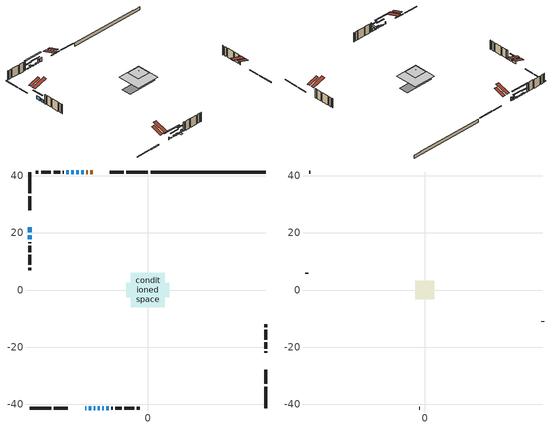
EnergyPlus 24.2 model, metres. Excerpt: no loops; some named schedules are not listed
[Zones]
conditioned space
 floor adiabatic (AdiabaticFloorConstruction): -5.99,-5.99 -5.99,5.99 5.99,5.99 5.99,-5.99 z2.87
 floor foundation (Slab1 construction): -7.6,-2.47 -7.6,2.47 7.6,2.47 7.6,-2.47 z-1.26
 wall outside (RimJoist1 construction): 0.07,41.3 -7.44,41.3 / -41.3,-41.3 -33.78,-41.3 / -41.3,41.3 -41.3,33.78 / 41.3,-41.3 41.3,-33.78 z0.43:0.73
 wall outside (RimJoist2 construction): -8.37,41.3 -13.31,41.3 / -32.85,-41.3 -27.92,-41.3 / -41.3,32.85 -41.3,27.92 / 41.3,-32.85 41.3,-27.92 z0.43:0.73
 wall outside (AdiabaticWallConstruction 1): -19.32,41.3 -20.08,41.3 / -21,41.3 -21.54,41.3 z0.43:2.46
 wall outside (AdiabaticWallConstruction): -22.47,41.3 -23.21,41.3 / -25.98,41.3 -26.72,41.3 z0.43:1.17; -21.91,-41.3 -21.57,-41.3 z0.43:1.65; -24.14,41.3 -25.06,41.3 z0.43:0.99; -20.64,-41.3 -19.85,-41.3 / -27.65,41.3 -28.44,41.3 z0.43:0.84; -18.93,-41.3 -18.37,-41.3 / -17.44,-41.3 -16.88,-41.3 z0.43:1.32; -15.96,-41.3 -15.45,-41.3 z0.43:0.93; -41.3,21.9 -41.3,20.15 z0.43:2.08; -41.3,19.22 -41.3,17.7 z0.43:1.75; -14.53,-41.3 -13.66,-41.3 z0.43:2.03
 wall outside (Wall1 construction): -29.37,41.3 -29.78,41.3 / -12.73,-41.3 -12.32,-41.3 / -41.3,16.77 -41.3,16.36 / 41.3,-21.9 41.3,-21.49 z0.43:5.31
 wall outside (Wall2 construction): -30.71,41.3 -32.95,41.3 / -11.39,-41.3 -9.15,-41.3 / -41.3,15.43 -41.3,13.18 / 41.3,-20.56 41.3,-18.32 z0.43:5.31
 wall outside (Wall3 construction): -33.88,41.3 -37.34,41.3 / -8.22,-41.3 -4.76,-41.3 / -41.3,12.26 -41.3,8.79 / 41.3,-17.39 41.3,-13.93 z0.43:5.31
 wall outside (Wall4 construction): -38.27,41.3 -39.21,41.3 / -3.83,-41.3 -2.89,-41.3 / -41.3,7.86 -41.3,6.92 / 41.3,-13 41.3,-12.06 z0.43:5.31
 wall foundation (FoundationWall1 construction): 1,41.3,-1.26 1,41.3,0.43 37.27,41.3,0.43 37.27,41.3,0.22 41.3,41.3,0.22 41.3,41.3,-1.26
 window (WindowConstruction): -22.47,41.3 -23.21,41.3 z0.43:1.17
 window (WindowConstruction 9): -21.9,-41.3 -21.57,-41.3 z0.43:1.65
 window (WindowConstruction 10): -24.14,41.3 -25.05,41.3 z0.43:0.99
 window (WindowConstruction 11): -20.64,-41.3 -19.86,-41.3 z0.43:0.84
 window (WindowConstruction 1): -25.98,41.3 -26.72,41.3 z0.43:1.17
 window (WindowConstruction 2): -18.93,-41.3 -18.37,-41.3 z0.43:1.32
 window (WindowConstruction 3): -17.44,-41.3 -16.88,-41.3 z0.43:1.32
 window (WindowConstruction 8): -15.95,-41.3 -15.45,-41.3 z0.43:0.93
 window (WindowConstruction 4): -27.65,41.3 -28.44,41.3 z0.43:0.84
 window (WindowConstruction 5): -41.3,21.9 -41.3,20.15 z0.43:2.08
 window (WindowConstruction 6): -41.3,19.22 -41.3,17.7 z0.43:1.75
 window (WindowConstruction 7): -14.52,-41.3 -13.66,-41.3 z0.43:2.03
 door (Door): -19.32,41.3 -20.08,41.3 z0.43:2.46
 door (Door 1): -21.01,41.3 -21.54,41.3 z0.43:2.46
 ceiling adiabatic (AdiabaticFloorConstruction): 5.99,-5.99 5.99,5.99 -5.99,5.99 -5.99,-5.99 z2.87
 roof outside (Roof1 construction): -15.67,41.3,5.31 -15.67,35.86,7.12 -14.24,35.86,7.12 -14.24,41.3,5.31; -25.56,-41.3,5.31 -25.56,-35.86,7.12 -26.99,-35.86,7.12 -26.99,-41.3,5.31; -41.3,25.56,5.31 -35.86,25.56,7.12 -35.86,26.99,7.12 -41.3,26.99,5.31; 41.3,-25.56,5.31 35.86,-25.56,7.12 35.86,-26.99,7.12 41.3,-26.99,5.31
attic - vented
 floor to conditioned space (Floor1 construction Reversed): -3.31,-3.31 -3.31,3.31 3.31,3.31 3.31,-3.31 z5.31
 floor to conditioned space (Floor2 construction Reversed): -1.14,-1.14 -1.14,1.14 1.14,1.14 1.14,-1.14 z5.31
 wall outside (Wall5 construction): -40.14,41.3 -40.37,41.3 / -1.96,-41.3 -1.73,-41.3 / -41.3,5.99 -41.3,5.77 / 41.3,-11.13 41.3,-10.9 z0.43:5.31
 roof outside (Roof2 construction): -18.39,41.3,5.31 -18.39,34.48,7.58 -16.6,34.48,7.58 -16.6,41.3,5.31; -22.83,-41.3,5.31 -22.83,-34.48,7.58 -24.63,-34.48,7.58 -24.63,-41.3,5.31; -41.3,22.83,5.31 -34.48,22.83,7.58 -34.48,24.63,7.58 -41.3,24.63,5.31; 41.3,-22.83,5.31 34.48,-22.83,7.58 34.48,-24.63,7.58 41.3,-24.63,5.31
shading: -25.28,41.3 -20.4,41.3 -20.4,41.71 -25.28,41.71 z3.24; -29.5,41.3 -19.69,41.3 -19.69,41.71 -29.5,41.71 z5.44; -15.41,-41.3 -25.09,-41.3 -25.09,-41.71 -15.41,-41.71 z5.29; -26.92,41.3 -25.78,41.3 -25.78,41.71 -26.92,41.71 z1.37; -16.3,-41.3 -21,-41.3 -21,-41.71 -16.3,-41.71 z3.39; -16.68,-41.3 -17.64,-41.3 -17.64,-41.71 -16.68,-41.71 z1.52; -15.15,-41.3 -16.25,-41.3 -16.25,-43.43 -15.15,-43.43 z1.23; -30.51,41.3 -25.58,41.3 -25.58,41.71 -30.51,41.71 z2.9; -41.3,18.08 -41.3,23.97 -41.71,23.97 -41.71,18.08 z4.15; -41.3,17.5 -41.3,19.42 -41.71,19.42 -41.71,17.5 z1.95; -11.59,-41.3 -16.59,-41.3 -16.59,-41.71 -11.59,-41.71 z4.1
[Building]
Building 1: Terrain=Suburbs
[Site:Location]
Lennoxville_QC: Latitude {deg}=45.37; Longitude {deg}=-71.82; Time Zone {hr}=-5; Elevation {m}=181; Keep Site Location Information=Yes
[Site:GroundTemperature:Shallow]
1.13419, -1.04782, -1.22257, -0.187089, 3.96977, 8.10726, 11.6942, 13.9665, 14.1596, 12.3115, 8.81593, 4.80536
[Site:WaterMainsTemperature]
Calculation Method=Schedule; Temperature Schedule=mains temperature schedule
[Material] Roughness=Rough; Thermal Absorptance=0.9
Name | Thickness {m} | Conductivity {W/m-K} | Density {kg/m3} | Specific Heat {J/kg-K} | Solar Absorptance | Visible Absorptance
asphalt or fiberglass shingles | 0.00635 | 0.162714 | 1121.4 | 1465.45 | 0.4 | 0.4
ceiling loosefill ins | 0.0846667 | 0.0480833 | 16.02 | 1046.75 | 0.7 | 0.7
ceiling stud and cavity | 0.1397 | 0.107942 | 65.682 | 1177.47 | 0.7 | 0.7
ceiling stud and cavity 1 | 0.1397 | 0.10928 | 65.682 | 1177.47 | 0.7 | 0.7
concrete 4.0 in. | 0.1016 | 1.803125 | 2242.8 | 837.4 | 0.7 | 0.7
concrete 8.0 in. | 0.2032 | 1.803125 | 2242.8 | 837.4 | 0.7 | 0.7
door material | 0.04445 | 0.0451087 | 512.64 | 1214.23 | 0.7 | 0.7
door material 1 | 0.04445 | 0.188738 | 512.64 | 1214.23 | 0.7 | 0.7
exterior vertical ins | 0.00071446 | 0.029427 | 32.04 | 1214.23 | 0.7 | 0.7
floor covering | 0.0127 | 0.0433444 | 54.468 | 1339.84 | 0.6 | 0.6
floor rigid ins; wall rigid ins 1 | 0.512978 | 0.029427 | 32.04 | 1214.23 | 0.7 | 0.7
floor stud and cavity | 0.1397 | 1.75129 | 37.0049 | 1207.88 | 0.7 | 0.7
furniture material conditioned space 1 | 0.1524 | 0.115458 | 640.8 | 1214.23 | 0.6 | 0.6
gypsum board | 0.0127 | 0.160291 | 801 | 837.4 | 0.6 | 0.6
gypsum board 1 | 0.0127 | 0.160291 | 801 | 837.4 | 0.7 | 0.7
osb sheathing 0.5 in. | 0.0127 | 0.115458 | 512.64 | 1214.23 | 0.7 | 0.7
osb sheathing 0.75 in. | 0.01905 | 0.115458 | 512.64 | 1214.23 | 0.7 | 0.7
rim joist stud and cavity | 0.0508 | 0.177588 | 50.32683 | 1063.81 | 0.6 | 0.6
rim joist stud and cavity 1 | 0.0508 | 0.143208 | 50.32683 | 1063.81 | 0.6 | 0.6
roof stud and cavity | 0.0889 | 3.8783 | 78.34581 | 1123.46 | 0.7 | 0.7
wall rigid ins | 0.051816 | 0.029427 | 32.04 | 1214.23 | 0.7 | 0.7
wall stud and cavity | 0.1397 | 0.583408 | 139.0536 | 1170.24 | 0.7 | 0.7
wall stud and cavity 1 | 0.1397 | 0.0973478 | 139.0536 | 1170.24 | 0.7 | 0.7
wall stud and cavity 2 | 0.1397 | 0.0955885 | 139.0536 | 1170.24 | 0.7 | 0.7
wall stud and cavity 3 | 0.1397 | 0.453384 | 139.0536 | 1170.24 | 0.7 | 0.7
wall stud and cavity 4 | 0.0889 | 6.1454 | 50.32683 | 1063.81 | 0.6 | 0.6
wall stud and cavity 5 | 0.0889 | 0.380278 | 52.3479 | 1209.89 | 0.7 | 0.7
wall stud and cavity 6 | 0.0889 | 0.391764 | 83.0341 | 1211.67 | 0.7 | 0.7
wood siding | 0.0254 | 0.102417 | 544.68 | 1172.36 | 0.4 | 0.4
wood siding 1 | 0.00254 | 0.102417 | 544.68 | 1172.36 | 0.4 | 0.4
wood siding 2; wood siding 3; wood siding 4 | 0.0254 | 0.102417 | 544.68 | 1172.36 | 0.7 | 0.7
[WindowMaterial:SimpleGlazingSystem]
Name | U-Factor {W/m2-K} | Solar Heat Gain Coefficient
WindowMaterial | 3.0559 | 0.45
WindowMaterial 1 | 3.0048 | 0.49
WindowMaterial 2 | 3.06271 | 0.38
WindowMaterial 3 | 2.89181 | 0.69
WindowMaterial 4 | 2.92076 | 0.62
WindowMaterial 5 | 2.958238 | 0.66
WindowMaterial 6 | 3.026374 | 0.54
WindowMaterial 7 | 3.0082 | 0.58
WindowMaterial 8 | 2.986628 | 0.6
WindowMaterial 9 | 3.02581 | 0.55
[Construction]
AdiabaticFloorConstruction: floor stud and cavity, floor rigid ins, osb sheathing 0.75 in., floor covering
AdiabaticWallConstruction: wood siding 3, wall rigid ins 1, wall stud and cavity 5, gypsum board
AdiabaticWallConstruction 1: wood siding 4, wall rigid ins 1, wall stud and cavity 5, gypsum board
Door: door material
Door 1: door material 1
Floor1 construction Reversed: gypsum board, ceiling stud and cavity, ceiling loosefill ins
Floor2 construction Reversed: gypsum board, ceiling stud and cavity 1, ceiling loosefill ins
FoundationWall1 construction: concrete 8.0 in., gypsum board 1
furniture construction conditioned space 1: furniture material conditioned space 1
PartitionWallConstruction: gypsum board, wall stud and cavity 6, gypsum board
RimJoist1 construction: wood siding 2, rim joist stud and cavity
RimJoist2 construction: wood siding 2, rim joist stud and cavity 1
Roof1 construction: asphalt or fiberglass shingles, osb sheathing 0.5 in., roof stud and cavity, gypsum board
Roof2 construction: asphalt or fiberglass shingles
Slab1 construction: concrete 4.0 in.
Wall1 construction: wood siding, wall rigid ins, osb sheathing 0.5 in., wall stud and cavity, gypsum board
Wall2 construction: wood siding, osb sheathing 0.5 in., wall stud and cavity 1, gypsum board
Wall3 construction: wood siding, osb sheathing 0.5 in., wall stud and cavity 2, gypsum board
Wall4 construction: wood siding, wall rigid ins, osb sheathing 0.5 in., wall stud and cavity 3, gypsum board
Wall5 construction: wood siding 1, wall stud and cavity 4
WindowConstruction; WindowConstruction 1: WindowMaterial
WindowConstruction 10: WindowMaterial 8
WindowConstruction 11: WindowMaterial 9
WindowConstruction 2; WindowConstruction 3: WindowMaterial 1
WindowConstruction 4: WindowMaterial 2
WindowConstruction 5: WindowMaterial 3
WindowConstruction 6: WindowMaterial 4
WindowConstruction 7: WindowMaterial 5
WindowConstruction 8: WindowMaterial 6
WindowConstruction 9: WindowMaterial 7
[Zone] Multiplier=1; Part of Total Floor Area=Yes
Name | Volume {m3}
attic - vented | 18.039
conditioned space | 455.1
[Space]
Name | Zone | Volume {m3}
attic - vented 1 | attic - vented | 18.039
conditioned space 1 | conditioned space | 455.1
[ZoneInfiltration:EffectiveLeakageArea]
infil attic - vented 1: Zone or Space=attic - vented 1; Schedule=Always On Discrete; Effective Air Leakage Area {cm2}=2097; Stack Coefficient=0.000497049; Wind Coefficient=1.50633e-05
[ZoneMixing]
whole house fan mix: Zone or Space=attic - vented; Schedule=Always On Continuous; Design Flow Rate Calculation Method=Flow/Zone; Design Flow Rate {m3/s}=0; Source Zone or Space=conditioned space
[SurfaceProperty:ExposedFoundationPerimeter]
Slab1: Exposed Perimeter Calculation Method=TotalExposedPerimeter; Total Exposed Perimeter {m}=40.296
[InternalMass] Zone or ZoneList=conditioned space; Space or SpaceList=conditioned space 1
Name | Construction | Surface Area {m2}
furniture mass conditioned space 1 | furniture construction conditioned space 1 | 87.4158
partition wall mass | PartitionWallConstruction | 218.54
[Lights]
interior lighting: Zone or ZoneList or Space or SpaceList=conditioned space 1; Schedule=interior lighting schedule; Design Level Calculation Method=LightingLevel; Lighting Level {W}=343.2; Return Air Fraction=0; Fraction Radiant=0.6; Fraction Visible=0.2; Fraction Replaceable=1
[People]
occupants: Zone or ZoneList or Space or SpaceList=conditioned space 1; Number of People Schedule=occupants schedule; Number of People Calculation Method=People; Number of People=3; Fraction Radiant=0.314171; Sensible Heat Fraction=0.56303; Activity Level Schedule=occupants activity schedule; Carbon Dioxide Generation Rate {m3/s-W}=0; Enable ASHRAE 55 Comfort Warnings=No; Mean Radiant Temperature Calculation Type=EnclosureAveraged
[ElectricEquipment] Zone or ZoneList or Space or SpaceList=conditioned space 1; Design Level Calculation Method=EquipmentLevel
Name | Schedule | Design Level {W} | Fraction Latent | Fraction Radiant | Fraction Lost
clothes dryer | clothes dryer schedule | 140.772 | 0.015 | 0.081 | 0.85
clothes washer | clothes washer schedule | 32.1985 | 0.03 | 0.162 | 0.7
cooking range | cooking range schedule | 215.147 | 0.08 | 0.432 | 0.2
dishwasher | dishwasher schedule | 66.8632 | 0.3 | 0.18 | 0.4
fridge | fridge schedule | 72.9452 | 0 | 0.6 | 0
mech vent bath fan 0 | mech vent bath fan 0 schedule | 50.2 | 0 | 0 | 1
mech vent house fan | mech vent house fan schedule | 0 | 0 | 0 | 1
mech vent house fan cfis | mech vent house fan cfis schedule | 0 | 0 | 0 | 0
mech vent range fan 0 | mech vent range fan 0 schedule | 57 | 0 | 0 | 1
misc plug loads | misc plug loads schedule | 494.7 | 0.045 | 0.513 | 0.1
whole house fan | Always On Discrete | 0 | 0 | 0 | 1
[OtherEquipment] Zone or ZoneList or Space or SpaceList=conditioned space 1; Design Level Calculation Method=EquipmentLevel
Name | Fuel Type | Schedule | Design Level {W} | Fraction Latent | Fraction Radiant | Fraction Lost
clothes dryer 1 | Electricity | clothes dryer schedule | 0 | 0.015 | 0.081 | 0.85
cooking range 1 | Electricity | cooking range schedule | 0 | 0.08 | 0.432 | 0.2
general water use latent | None | general water use schedule | 62.594 | 1 | 0 | 0
general water use sensible | None | general water use schedule | -61.6891 | 0 | 0.6 | 0
mech vent house fan latent load | None | Always On Discrete | 0 | 1 | 0 | 0
mech vent house fan sensible load | None | Always On Discrete | 0 | 0 | 0 | 0
water heater energy adjustment1 | Electricity | Always On Discrete | 0.01 | 0 | 0 | 1
[ZoneInfiltration:DesignFlowRate] Zone or ZoneList or Space or SpaceList=conditioned space 1; Schedule=Always On Discrete; Design Flow Rate Calculation Method=Flow/Zone; Design Flow Rate {m3/s}=0
infil flow; natural vent flow; whole house fan flow
[Foundation:Kiva]
Foundation Kiva 1: Initial Indoor Air Temperature {C}=18; Wall Height Above Grade {m}=0.429981; Wall Depth Below Slab {m}=0.2032; Custom Block Material Name 1=exterior vertical ins; Custom Block Depth 1 {m}=1.68999; Custom Block X Position 1 {m}=0.2159; Custom Block Z Position 1 {m}=0
[Foundation:Kiva:Settings]
Soil Conductivity {W/m-K}=0.849921; Soil Density {kg/m3}=1842.3; Soil Specific Heat {J/kg-K}=418.7; Ground Solar Absorptivity=0.9; Ground Thermal Absorptivity=0.9; Ground Surface Roughness {m}=0.03; Far-Field Width {m}=40; Deep-Ground Boundary Condition=ZeroFlux; Deep-Ground Depth {m}=40; Minimum Cell Dimension {m}=0.2; Maximum Cell Growth Coefficient=3; Simulation Timestep=Timestep
[Exterior:Lights]
exterior lighting: Schedule=exterior lighting schedule; Design Level {W}=75.6
[Schedule:Constant]
Name | Hourly Value
Always On Continuous; mech vent house fan schedule; mech vent house fan cfis schedule; Always On Discrete | 1
occupants activity schedule | 117.228
fridge schedule | 0
[Schedule:Week:Daily]
interior lighting schedule Week Rule - Jan1-Jan27: interior lighting schedule day, interior lighting schedule day, interior lighting schedule day, interior lighting schedule day, interior lighting schedule day, interior lighting schedule day, interior lighting schedule day, interior lighting schedule default day, interior lighting schedule default day, interior lighting schedule default day, interior lighting schedule default day, interior lighting schedule default day
interior lighting schedule Week Rule - Jan28-Feb3: interior lighting schedule day, interior lighting schedule day, interior lighting schedule day, interior lighting schedule day, interior lighting schedule day 1, interior lighting schedule day 1, interior lighting schedule day 1, interior lighting schedule default day, interior lighting schedule default day, interior lighting schedule default day, interior lighting schedule default day, interior lighting schedule default day
interior lighting schedule Week Rule - Feb4-Feb24: interior lighting schedule day 1, interior lighting schedule day 1, interior lighting schedule day 1, interior lighting schedule day 1, interior lighting schedule day 1, interior lighting schedule day 1, interior lighting schedule day 1, interior lighting schedule default day, interior lighting schedule default day, interior lighting schedule default day, interior lighting schedule default day, interior lighting schedule default day
interior lighting schedule Week Rule - Feb25-Mar3: interior lighting schedule day 1, interior lighting schedule day 1, interior lighting schedule day 1, interior lighting schedule day 1, interior lighting schedule day 2, interior lighting schedule day 2, interior lighting schedule day 2, interior lighting schedule default day, interior lighting schedule default day, interior lighting schedule default day, interior lighting schedule default day, interior lighting schedule default day
interior lighting schedule Week Rule - Mar4-Mar31: interior lighting schedule day 2, interior lighting schedule day 2, interior lighting schedule day 2, interior lighting schedule day 2, interior lighting schedule day 2, interior lighting schedule day 2, interior lighting schedule day 2, interior lighting schedule default day, interior lighting schedule default day, interior lighting schedule default day, interior lighting schedule default day, interior lighting schedule default day
interior lighting schedule Week Rule - Apr1-Apr28: interior lighting schedule day 3, interior lighting schedule day 3, interior lighting schedule day 3, interior lighting schedule day 3, interior lighting schedule day 3, interior lighting schedule day 3, interior lighting schedule day 3, interior lighting schedule default day, interior lighting schedule default day, interior lighting schedule default day, interior lighting schedule default day, interior lighting schedule default day
interior lighting schedule Week Rule - Apr29-May5: interior lighting schedule day 3, interior lighting schedule day 3, interior lighting schedule day 4, interior lighting schedule day 4, interior lighting schedule day 4, interior lighting schedule day 4, interior lighting schedule day 4, interior lighting schedule default day, interior lighting schedule default day, interior lighting schedule default day, interior lighting schedule default day, interior lighting schedule default day
interior lighting schedule Week Rule - May6-May26: interior lighting schedule day 4, interior lighting schedule day 4, interior lighting schedule day 4, interior lighting schedule day 4, interior lighting schedule day 4, interior lighting schedule day 4, interior lighting schedule day 4, interior lighting schedule default day, interior lighting schedule default day, interior lighting schedule default day, interior lighting schedule default day, interior lighting schedule default day
interior lighting schedule Week Rule - May27-Jun2: interior lighting schedule day 4, interior lighting schedule day 4, interior lighting schedule day 4, interior lighting schedule day 4, interior lighting schedule day 4, interior lighting schedule day 5, interior lighting schedule day 5, interior lighting schedule default day, interior lighting schedule default day, interior lighting schedule default day, interior lighting schedule default day, interior lighting schedule default day
interior lighting schedule Week Rule - Jun3-Jun30: interior lighting schedule day 5, interior lighting schedule day 5, interior lighting schedule day 5, interior lighting schedule day 5, interior lighting schedule day 5, interior lighting schedule day 5, interior lighting schedule day 5, interior lighting schedule default day, interior lighting schedule default day, interior lighting schedule default day, interior lighting schedule default day, interior lighting schedule default day
interior lighting schedule Week Rule - Jul1-Jul28: interior lighting schedule day 6, interior lighting schedule day 6, interior lighting schedule day 6, interior lighting schedule day 6, interior lighting schedule day 6, interior lighting schedule day 6, interior lighting schedule day 6, interior lighting schedule default day, interior lighting schedule default day, interior lighting schedule default day, interior lighting schedule default day, interior lighting schedule default day
interior lighting schedule Week Rule - Jul29-Aug4: interior lighting schedule day 6, interior lighting schedule day 6, interior lighting schedule day 6, interior lighting schedule day 7, interior lighting schedule day 7, interior lighting schedule day 7, interior lighting schedule day 7, interior lighting schedule default day, interior lighting schedule default day, interior lighting schedule default day, interior lighting schedule default day, interior lighting schedule default day
interior lighting schedule Week Rule - Aug5-Aug25: interior lighting schedule day 7, interior lighting schedule day 7, interior lighting schedule day 7, interior lighting schedule day 7, interior lighting schedule day 7, interior lighting schedule day 7, interior lighting schedule day 7, interior lighting schedule default day, interior lighting schedule default day, interior lighting schedule default day, interior lighting schedule default day, interior lighting schedule default day
interior lighting schedule Week Rule - Aug26-Sep1: interior lighting schedule day 7, interior lighting schedule day 7, interior lighting schedule day 7, interior lighting schedule day 7, interior lighting schedule day 7, interior lighting schedule day 7, interior lighting schedule day 8, interior lighting schedule default day, interior lighting schedule default day, interior lighting schedule default day, interior lighting schedule default day, interior lighting schedule default day
interior lighting schedule Week Rule - Sep2-Sep29: interior lighting schedule day 8, interior lighting schedule day 8, interior lighting schedule day 8, interior lighting schedule day 8, interior lighting schedule day 8, interior lighting schedule day 8, interior lighting schedule day 8, interior lighting schedule default day, interior lighting schedule default day, interior lighting schedule default day, interior lighting schedule default day, interior lighting schedule default day
interior lighting schedule Week Rule - Sep30-Oct6: interior lighting schedule day 8, interior lighting schedule day 9, interior lighting schedule day 9, interior lighting schedule day 9, interior lighting schedule day 9, interior lighting schedule day 9, interior lighting schedule day 9, interior lighting schedule default day, interior lighting schedule default day, interior lighting schedule default day, interior lighting schedule default day, interior lighting schedule default day
interior lighting schedule Week Rule - Oct7-Oct27: interior lighting schedule day 9, interior lighting schedule day 9, interior lighting schedule day 9, interior lighting schedule day 9, interior lighting schedule day 9, interior lighting schedule day 9, interior lighting schedule day 9, interior lighting schedule default day, interior lighting schedule default day, interior lighting schedule default day, interior lighting schedule default day, interior lighting schedule default day
interior lighting schedule Week Rule - Oct28-Nov3: interior lighting schedule day 9, interior lighting schedule day 9, interior lighting schedule day 9, interior lighting schedule day 9, interior lighting schedule day 10, interior lighting schedule day 10, interior lighting schedule day 10, interior lighting schedule default day, interior lighting schedule default day, interior lighting schedule default day, interior lighting schedule default day, interior lighting schedule default day
interior lighting schedule Week Rule - Nov4-Nov24: interior lighting schedule day 10, interior lighting schedule day 10, interior lighting schedule day 10, interior lighting schedule day 10, interior lighting schedule day 10, interior lighting schedule day 10, interior lighting schedule day 10, interior lighting schedule default day, interior lighting schedule default day, interior lighting schedule default day, interior lighting schedule default day, interior lighting schedule default day
interior lighting schedule Week Rule - Nov25-Dec1: interior lighting schedule day 10, interior lighting schedule day 10, interior lighting schedule day 10, interior lighting schedule day 10, interior lighting schedule day 10, interior lighting schedule day 10, interior lighting schedule day 11, interior lighting schedule default day, interior lighting schedule default day, interior lighting schedule default day, interior lighting schedule default day, interior lighting schedule default day
interior lighting schedule Week Rule - Dec2-Dec31: interior lighting schedule day 11, interior lighting schedule day 11, interior lighting schedule day 11, interior lighting schedule day 11, interior lighting schedule day 11, interior lighting schedule day 11, interior lighting schedule day 11, interior lighting schedule default day, interior lighting schedule default day, interior lighting schedule default day, interior lighting schedule default day, interior lighting schedule default day
occupants schedule Week Rule - Jan1-Dec31: occupants schedule day, occupants schedule day, occupants schedule day, occupants schedule day, occupants schedule day, occupants schedule day, occupants schedule day, occupants schedule default day, occupants schedule default day, occupants schedule default day, occupants schedule default day, occupants schedule default day
clothes dryer schedule Week Rule - Jan1-Dec31: clothes dryer schedule day, clothes dryer schedule day, clothes dryer schedule day, clothes dryer schedule day, clothes dryer schedule day, clothes dryer schedule day, clothes dryer schedule day, clothes dryer schedule default day, clothes dryer schedule default day, clothes dryer schedule default day, clothes dryer schedule default day, clothes dryer schedule default day
clothes washer schedule Week Rule - Jan1-Dec31: clothes washer schedule day, clothes washer schedule day, clothes washer schedule day, clothes washer schedule day, clothes washer schedule day, clothes washer schedule day, clothes washer schedule day, clothes washer schedule default day, clothes washer schedule default day, clothes washer schedule default day, clothes washer schedule default day, clothes washer schedule default day
cooking range schedule Week Rule - Jan1-Dec31: cooking range schedule day, cooking range schedule day, cooking range schedule day, cooking range schedule day, cooking range schedule day, cooking range schedule day, cooking range schedule day, cooking range schedule default day, cooking range schedule default day, cooking range schedule default day, cooking range schedule default day, cooking range schedule default day
dishwasher schedule Week Rule - Jan1-Dec31: dishwasher schedule day, dishwasher schedule day, dishwasher schedule day, dishwasher schedule day, dishwasher schedule day, dishwasher schedule day, dishwasher schedule day, dishwasher schedule default day, dishwasher schedule default day, dishwasher schedule default day, dishwasher schedule default day, dishwasher schedule default day
mech vent bath fan 0 schedule Week Rule - Jan1-Dec31: mech vent bath fan 0 schedule day, mech vent bath fan 0 schedule day, mech vent bath fan 0 schedule day, mech vent bath fan 0 schedule day, mech vent bath fan 0 schedule day, mech vent bath fan 0 schedule day, mech vent bath fan 0 schedule day, mech vent bath fan 0 schedule default day, mech vent bath fan 0 schedule default day, mech vent bath fan 0 schedule default day, mech vent bath fan 0 schedule default day, mech vent bath fan 0 schedule default day
mech vent range fan 0 schedule Week Rule - Jan1-Dec31: mech vent range fan 0 schedule day, mech vent range fan 0 schedule day, mech vent range fan 0 schedule day, mech vent range fan 0 schedule day, mech vent range fan 0 schedule day, mech vent range fan 0 schedule day, mech vent range fan 0 schedule day, mech vent range fan 0 schedule default day, mech vent range fan 0 schedule default day, mech vent range fan 0 schedule default day, mech vent range fan 0 schedule default day, mech vent range fan 0 schedule default day
misc plug loads schedule Week Rule - Jan1-Dec31: misc plug loads schedule day, misc plug loads schedule day, misc plug loads schedule day, misc plug loads schedule day, misc plug loads schedule day, misc plug loads schedule day, misc plug loads schedule day, misc plug loads schedule default day, misc plug loads schedule default day, misc plug loads schedule default day, misc plug loads schedule default day, misc plug loads schedule default day
general water use schedule Week Rule - Jan1-Dec31: general water use schedule day, general water use schedule day, general water use schedule day, general water use schedule day, general water use schedule day, general water use schedule day, general water use schedule day, general water use schedule default day, general water use schedule default day, general water use schedule default day, general water use schedule default day, general water use schedule default day
exterior lighting schedule Week Rule - Jan1-Jan27: exterior lighting schedule day, exterior lighting schedule day, exterior lighting schedule day, exterior lighting schedule day, exterior lighting schedule day, exterior lighting schedule day, exterior lighting schedule day, exterior lighting schedule default day, exterior lighting schedule default day, exterior lighting schedule default day, exterior lighting schedule default day, exterior lighting schedule default day
exterior lighting schedule Week Rule - Jan28-Feb3: exterior lighting schedule day, exterior lighting schedule day, exterior lighting schedule day, exterior lighting schedule day, exterior lighting schedule day 1, exterior lighting schedule day 1, exterior lighting schedule day 1, exterior lighting schedule default day, exterior lighting schedule default day, exterior lighting schedule default day, exterior lighting schedule default day, exterior lighting schedule default day
exterior lighting schedule Week Rule - Feb4-Feb24: exterior lighting schedule day 1, exterior lighting schedule day 1, exterior lighting schedule day 1, exterior lighting schedule day 1, exterior lighting schedule day 1, exterior lighting schedule day 1, exterior lighting schedule day 1, exterior lighting schedule default day, exterior lighting schedule default day, exterior lighting schedule default day, exterior lighting schedule default day, exterior lighting schedule default day
exterior lighting schedule Week Rule - Feb25-Mar3: exterior lighting schedule day 1, exterior lighting schedule day 1, exterior lighting schedule day 1, exterior lighting schedule day 1, exterior lighting schedule day 2, exterior lighting schedule day 2, exterior lighting schedule day 2, exterior lighting schedule default day, exterior lighting schedule default day, exterior lighting schedule default day, exterior lighting schedule default day, exterior lighting schedule default day
exterior lighting schedule Week Rule - Mar4-Mar31: exterior lighting schedule day 2, exterior lighting schedule day 2, exterior lighting schedule day 2, exterior lighting schedule day 2, exterior lighting schedule day 2, exterior lighting schedule day 2, exterior lighting schedule day 2, exterior lighting schedule default day, exterior lighting schedule default day, exterior lighting schedule default day, exterior lighting schedule default day, exterior lighting schedule default day
exterior lighting schedule Week Rule - Apr1-Apr28: exterior lighting schedule day 3, exterior lighting schedule day 3, exterior lighting schedule day 3, exterior lighting schedule day 3, exterior lighting schedule day 3, exterior lighting schedule day 3, exterior lighting schedule day 3, exterior lighting schedule default day, exterior lighting schedule default day, exterior lighting schedule default day, exterior lighting schedule default day, exterior lighting schedule default day
exterior lighting schedule Week Rule - Apr29-May5: exterior lighting schedule day 3, exterior lighting schedule day 3, exterior lighting schedule day 4, exterior lighting schedule day 4, exterior lighting schedule day 4, exterior lighting schedule day 4, exterior lighting schedule day 4, exterior lighting schedule default day, exterior lighting schedule default day, exterior lighting schedule default day, exterior lighting schedule default day, exterior lighting schedule default day
exterior lighting schedule Week Rule - May6-May26: exterior lighting schedule day 4, exterior lighting schedule day 4, exterior lighting schedule day 4, exterior lighting schedule day 4, exterior lighting schedule day 4, exterior lighting schedule day 4, exterior lighting schedule day 4, exterior lighting schedule default day, exterior lighting schedule default day, exterior lighting schedule default day, exterior lighting schedule default day, exterior lighting schedule default day
exterior lighting schedule Week Rule - May27-Jun2: exterior lighting schedule day 4, exterior lighting schedule day 4, exterior lighting schedule day 4, exterior lighting schedule day 4, exterior lighting schedule day 4, exterior lighting schedule day 5, exterior lighting schedule day 5, exterior lighting schedule default day, exterior lighting schedule default day, exterior lighting schedule default day, exterior lighting schedule default day, exterior lighting schedule default day
exterior lighting schedule Week Rule - Jun3-Jun30: exterior lighting schedule day 5, exterior lighting schedule day 5, exterior lighting schedule day 5, exterior lighting schedule day 5, exterior lighting schedule day 5, exterior lighting schedule day 5, exterior lighting schedule day 5, exterior lighting schedule default day, exterior lighting schedule default day, exterior lighting schedule default day, exterior lighting schedule default day, exterior lighting schedule default day
exterior lighting schedule Week Rule - Jul1-Jul28: exterior lighting schedule day 6, exterior lighting schedule day 6, exterior lighting schedule day 6, exterior lighting schedule day 6, exterior lighting schedule day 6, exterior lighting schedule day 6, exterior lighting schedule day 6, exterior lighting schedule default day, exterior lighting schedule default day, exterior lighting schedule default day, exterior lighting schedule default day, exterior lighting schedule default day
exterior lighting schedule Week Rule - Jul29-Aug4: exterior lighting schedule day 6, exterior lighting schedule day 6, exterior lighting schedule day 6, exterior lighting schedule day 7, exterior lighting schedule day 7, exterior lighting schedule day 7, exterior lighting schedule day 7, exterior lighting schedule default day, exterior lighting schedule default day, exterior lighting schedule default day, exterior lighting schedule default day, exterior lighting schedule default day
exterior lighting schedule Week Rule - Aug5-Aug25: exterior lighting schedule day 7, exterior lighting schedule day 7, exterior lighting schedule day 7, exterior lighting schedule day 7, exterior lighting schedule day 7, exterior lighting schedule day 7, exterior lighting schedule day 7, exterior lighting schedule default day, exterior lighting schedule default day, exterior lighting schedule default day, exterior lighting schedule default day, exterior lighting schedule default day
exterior lighting schedule Week Rule - Aug26-Sep1: exterior lighting schedule day 7, exterior lighting schedule day 7, exterior lighting schedule day 7, exterior lighting schedule day 7, exterior lighting schedule day 7, exterior lighting schedule day 7, exterior lighting schedule day 8, exterior lighting schedule default day, exterior lighting schedule default day, exterior lighting schedule default day, exterior lighting schedule default day, exterior lighting schedule default day
[Schedule:Year]
interior lighting schedule: interior lighting schedule Week Rule - Jan1-Jan27, 1, 1, 1, 27, interior lighting schedule Week Rule - Jan28-Feb3, 1, 28, 2, 3, interior lighting schedule Week Rule - Feb4-Feb24, 2, 4, 2, 24, interior lighting schedule Week Rule - Feb25-Mar3, 2, 25, 3, 3, interior lighting schedule Week Rule - Mar4-Mar31, 3, 4, 3, 31, interior lighting schedule Week Rule - Apr1-Apr28, 4, 1, 4, 28, interior lighting schedule Week Rule - Apr29-May5, 4, 29, 5, 5, interior lighting schedule Week Rule - May6-May26, 5, 6, 5, 26, interior lighting schedule Week Rule - May27-Jun2, 5, 27, 6, 2, interior lighting schedule Week Rule - Jun3-Jun30, 6, 3, 6, 30, interior lighting schedule Week Rule - Jul1-Jul28, 7, 1, 7, 28, interior lighting schedule Week Rule - Jul29-Aug4, 7, 29, 8, 4, interior lighting schedule Week Rule - Aug5-Aug25, 8, 5, 8, 25, interior lighting schedule Week Rule - Aug26-Sep1, 8, 26, 9, 1, interior lighting schedule Week Rule - Sep2-Sep29, 9, 2, 9, 29, interior lighting schedule Week Rule - Sep30-Oct6, 9, 30, 10, 6, interior lighting schedule Week Rule - Oct7-Oct27, 10, 7, 10, 27, interior lighting schedule Week Rule - Oct28-Nov3, 10, 28, 11, 3, interior lighting schedule Week Rule - Nov4-Nov24, 11, 4, 11, 24, interior lighting schedule Week Rule - Nov25-Dec1, 11, 25, 12, 1, interior lighting schedule Week Rule - Dec2-Dec31, 12, 2, 12, 31
occupants schedule: occupants schedule Week Rule - Jan1-Dec31, 1, 1, 12, 31
clothes dryer schedule: clothes dryer schedule Week Rule - Jan1-Dec31, 1, 1, 12, 31
clothes washer schedule: clothes washer schedule Week Rule - Jan1-Dec31, 1, 1, 12, 31
cooking range schedule: cooking range schedule Week Rule - Jan1-Dec31, 1, 1, 12, 31
dishwasher schedule: dishwasher schedule Week Rule - Jan1-Dec31, 1, 1, 12, 31
mech vent bath fan 0 schedule: mech vent bath fan 0 schedule Week Rule - Jan1-Dec31, 1, 1, 12, 31
mech vent range fan 0 schedule: mech vent range fan 0 schedule Week Rule - Jan1-Dec31, 1, 1, 12, 31
misc plug loads schedule: misc plug loads schedule Week Rule - Jan1-Dec31, 1, 1, 12, 31
general water use schedule: general water use schedule Week Rule - Jan1-Dec31, 1, 1, 12, 31
exterior lighting schedule: exterior lighting schedule Week Rule - Jan1-Jan27, 1, 1, 1, 27, exterior lighting schedule Week Rule - Jan28-Feb3, 1, 28, 2, 3, exterior lighting schedule Week Rule - Feb4-Feb24, 2, 4, 2, 24, exterior lighting schedule Week Rule - Feb25-Mar3, 2, 25, 3, 3, exterior lighting schedule Week Rule - Mar4-Mar31, 3, 4, 3, 31, exterior lighting schedule Week Rule - Apr1-Apr28, 4, 1, 4, 28, exterior lighting schedule Week Rule - Apr29-May5, 4, 29, 5, 5, exterior lighting schedule Week Rule - May6-May26, 5, 6, 5, 26, exterior lighting schedule Week Rule - May27-Jun2, 5, 27, 6, 2, exterior lighting schedule Week Rule - Jun3-Jun30, 6, 3, 6, 30, exterior lighting schedule Week Rule - Jul1-Jul28, 7, 1, 7, 28, exterior lighting schedule Week Rule - Jul29-Aug4, 7, 29, 8, 4, exterior lighting schedule Week Rule - Aug5-Aug25, 8, 5, 8, 25, exterior lighting schedule Week Rule - Aug26-Sep1, 8, 26, 9, 1, exterior lighting schedule Week Rule - Sep2-Sep29, 9, 2, 9, 29, exterior lighting schedule Week Rule - Sep30-Oct6, 9, 30, 10, 6, exterior lighting schedule Week Rule - Oct7-Oct27, 10, 7, 10, 27, exterior lighting schedule Week Rule - Oct28-Nov3, 10, 28, 11, 3, exterior lighting schedule Week Rule - Nov4-Nov24, 11, 4, 11, 24, exterior lighting schedule Week Rule - Nov25-Dec1, 11, 25, 12, 1, exterior lighting schedule Week Rule - Dec2-Dec31, 12, 2, 12, 31
[Schedule:Compact]
mains temperature schedule: Through: 01/01, For: AllDays, Until: 24:00, 5.95333, Through: 01/02, For: AllDays, Until: 24:00, 5.88111, Through: 01/03, For: AllDays, Until: 24:00, 5.81, Through: 01/04, For: AllDays, Until: 24:00, 5.74, Through: 01/05, For: AllDays, Until: 24:00, 5.67111, Through: 01/06, For: AllDays, Until: 24:00, 5.60333, Through: 01/07, For: AllDays, Until: 24:00, 5.53667, Through: 01/08, For: AllDays, Until: 24:00, 5.47111, Through: 01/09, For: AllDays, Until: 24:00, 5.40722, Through: 01/10, For: AllDays, Until: 24:00, 5.34444, Through: 01/11, For: AllDays, Until: 24:00, 5.28278, Through: 01/12, For: AllDays, Until: 24:00, 5.22278, Through: 01/13, For: AllDays, Until: 24:00, 5.16333, Through: 01/14, For: AllDays, Until: 24:00, 5.10611, Through: 01/15, For: AllDays, Until: 24:00, 5.04944, Through: 01/16, For: AllDays, Until: 24:00, 4.995, Through: 01/17, For: AllDays, Until: 24:00, 4.94111, Through: 01/18, For: AllDays, Until: 24:00, 4.88889, Through: 01/19, For: AllDays, Until: 24:00, 4.83833, Through: 01/20, For: AllDays, Until: 24:00, 4.78889, Through: 01/21, For: AllDays, Until: 24:00, 4.74111, Through: 01/22, For: AllDays, Until: 24:00, 4.69444, Through: 01/23, For: AllDays, Until: 24:00, 4.64944, Through: 01/24, For: AllDays, Until: 24:00, 4.60611, Through: 01/25, For: AllDays, Until: 24:00, 4.56389, Through: 01/26, For: AllDays, Until: 24:00, 4.52333, Through: 01/27, For: AllDays, Until: 24:00, 4.48444, Through: 01/28, For: AllDays, Until: 24:00, 4.44722, Through: 01/29, For: AllDays, Until: 24:00, 4.41111, Through: 01/30, For: AllDays, Until: 24:00, 4.37667, Through: 01/31, For: AllDays, Until: 24:00, 4.34389, Through: 02/01, For: AllDays, Until: 24:00, 4.31278, Through: 02/02, For: AllDays, Until: 24:00, 4.28278, Through: 02/03, For: AllDays, Until: 24:00, 4.255, Through: 02/04, For: AllDays, Until: 24:00, 4.22833, Through: 02/05, For: AllDays, Until: 24:00, 4.20333, Through: 02/06, For: AllDays, Until: 24:00, 4.18, Through: 02/07, For: AllDays, Until: 24:00, 4.15833, Through: 02/08, For: AllDays, Until: 24:00, 4.13833, Through: 02/09, For: AllDays, Until: 24:00, 4.12, Through: 02/10, For: AllDays, Until: 24:00, 4.10333, Through: 02/11, For: AllDays, Until: 24:00, 4.08833, Through: 02/12, For: AllDays, Until: 24:00, 4.07444, Through: 02/13, For: AllDays, Until: 24:00, 4.06278, Through: 02/14, For: AllDays, Until: 24:00, 4.05278, Through: 02/15, For: AllDays, Until: 24:00, 4.04389, Through: 02/16, For: AllDays, Until: 24:00, 4.03722, Through: 02/17, For: AllDays, Until: 24:00, 4.03167, Through: 02/18, For: AllDays, Until: 24:00, 4.02833, Through: 02/19, For: AllDays, Until: 24:00, 4.02667, Through: 02/20, For: AllDays, Until: 24:00, 4.02611, Through: 02/21, For: AllDays, Until: 24:00, 4.02778, Through: 02/22, For: AllDays, Until: 24:00, 4.03056, Through: 02/23, For: AllDays, Until: 24:00, 4.03556, Through: 02/24, For: AllDays, Until: 24:00, 4.04167, Through: 02/25, For: AllDays, Until: 24:00, 4.05, Through: 02/26, For: AllDays, Until: 24:00, 4.05944, Through: 02/27, For: AllDays, Until: 24:00, 4.07111, Through: 02/28, For: AllDays, Until: 24:00, 4.08389, Through: 03/01, For: AllDays, Until: 24:00, 4.09833, Through: 03/02, For: AllDays, Until: 24:00, 4.115, Through: 03/03, For: AllDays, Until: 24:00, 4.13278, Through: 03/04, For: AllDays, Until: 24:00, 4.15222, Through: 03/05, For: AllDays, Until: 24:00, 4.17333, Through: 03/06, For: AllDays, Until: 24:00, 4.19611, Through: 03/07, For: AllDays, Until: 24:00, 4.22056, Through: 03/08, For: AllDays, Until: 24:00, 4.24667, Through: 03/09, For: AllDays, Until: 24:00, 4.27444, Through: 03/10, For: AllDays, Until: 24:00, 4.30389, Through: 03/11, For: AllDays, Until: 24:00, 4.33444, Through: 03/12, For: AllDays, Until: 24:00, 4.36667, Through: 03/13, For: AllDays, Until: 24:00, 4.40056, Through: 03/14, For: AllDays, Until: 24:00, 4.43611, Through: 03/15, For: AllDays, Until: 24:00, 4.47333, Through: 03/16, For: AllDays, Until: 24:00, 4.51167, Through: 03/17, For: AllDays, Until: 24:00, 4.55167, Through: 03/18, For: AllDays, Until: 24:00, 4.59333, Through: 03/19, For: AllDays, Until: 24:00, 4.63667, Through: 03/20, For: AllDays, Until: 24:00, 4.68111, Through: 03/21, For: AllDays, Until: 24:00, 4.72722, Through: 03/22, For: AllDays, Until: 24:00, 4.77444, Through: 03/23, For: AllDays, Until: 24:00, 4.82333, Through: 03/24, For: AllDays, Until: 24:00, 4.87389, Through: 03/25, For: AllDays, Until: 24:00, 4.92556, Through: 03/26, For: AllDays, Until: 24:00, 4.97889, Through: 03/27, For: AllDays, Until: 24:00, 5.03333, Through: 03/28, For: AllDays, Until: 24:00, 5.08889, Through: 03/29, For: AllDays, Until: 24:00, 5.14611, Through: 03/30, For: AllDays, Until: 24:00, 5.205, Through: 03/31, For: AllDays, Until: 24:00, 5.26444, Through: 04/01, For: AllDays, Until: 24:00, 5.32611, Through: 04/02, For: AllDays, Until: 24:00, 5.38833, Through: 04/03, For: AllDays, Until: 24:00, 5.45222, Through: 04/04, For: AllDays, Until: 24:00, 5.51722, Through: 04/05, For: AllDays, Until: 24:00, 5.58333, Through: 04/06, For: AllDays, Until: 24:00, 5.65056, Through: 04/07, For: AllDays, Until: 24:00, 5.71889, Through: 04/08, For: AllDays, Until: 24:00, 5.78889, Through: 04/09, For: AllDays, Until: 24:00, 5.85944, Through: 04/10, For: AllDays, Until: 24:00, 5.93167, Through: 04/11, For: AllDays, Until: 24:00, 6.00444, Through: 04/12, For: AllDays, Until: 24:00, 6.07889, Through: 04/13, For: AllDays, Until: 24:00, 6.15389, Through: 04/14, For: AllDays, Until: 24:00, 6.23056, Through: 04/15, For: AllDays, Until: 24:00, 6.30778, Through: 04/16, For: AllDays, Until: 24:00, 6.38556, Through: 04/17, For: AllDays, Until: 24:00, 6.465, Through: 04/18, For: AllDays, Until: 24:00, 6.545, Through: 04/19, For: AllDays, Until: 24:00, 6.62611, Through: 04/20, For: AllDays, Until: 24:00, 6.70833, Through: 04/21, For: AllDays, Until: 24:00, 6.79111, Through: 04/22, For: AllDays, Until: 24:00, 6.87444, Through: 04/23, For: AllDays, Until: 24:00, 6.95889, Through: 04/24, For: AllDays, Until: 24:00, 7.04444, Through: 04/25, For: AllDays, Until: 24:00, 7.13056, Through: 04/26, For: AllDays, Until: 24:00, 7.21722, Through: 04/27, For: AllDays, Until: 24:00, 7.30444, Through: 04/28, For: AllDays, Until: 24:00, 7.39278, Through: 04/29, For: AllDays, Until: 24:00, 7.48167, Through: 04/30, For: AllDays, Until: 24:00, 7.57111, Through: 05/01, For: AllDays, Until: 24:00, 7.66111, Through: 05/02, For: AllDays, Until: 24:00, 7.75222, Through: 05/03, For: AllDays, Until: 24:00, 7.84333, Through: 05/04, For: AllDays, Until: 24:00, 7.935, Through: 05/05, For: AllDays, Until: 24:00, 8.02722, Through: 05/06, For: AllDays, Until: 24:00, 8.12, Through: 05/07, For: AllDays, Until: 24:00, 8.21333, Through: 05/08, For: AllDays, Until: 24:00, 8.30667, Through: 05/09, For: AllDays, Until: 24:00, 8.40111, Through: 05/10, For: AllDays, Until: 24:00, 8.49556, Through: 05/11, For: AllDays, Until: 24:00, 8.59, Through: 05/12, For: AllDays, Until: 24:00, 8.685, Through: 05/13, For: AllDays, Until: 24:00, 8.78056, Through: 05/14, For: AllDays, Until: 24:00, 8.87611, Through: 05/15, For: AllDays, Until: 24:00, 8.97167, Through: 05/16, For: AllDays, Until: 24:00, 9.06778, Through: 05/17, For: AllDays, Until: 24:00, 9.16389, Through: 05/18, For: AllDays, Until: 24:00, 9.26056, Through: 05/19, For: AllDays, Until: 24:00, 9.35667, Through: 05/20, For: AllDays, Until: 24:00, 9.45333, Through: 05/21, For: AllDays, Until: 24:00, 9.55, Through: 05/22, For: AllDays, Until: 24:00, 9.64667, Through: 05/23, For: AllDays, Until: 24:00, 9.74278, Through: 05/24, For: AllDays, Until: 24:00, 9.83944, Through: 05/25, For: AllDays, Until: 24:00, 9.93611, Through: 05/26, For: AllDays, Until: 24:00, 10.0328, Through: 05/27, For: AllDays, Until: 24:00, 10.1289, Through: 05/28, For: AllDays, Until: 24:00, 10.225, Through: 05/29, For: AllDays, Until: 24:00, 10.3211, Through: 05/30, For: AllDays, Until: 24:00, 10.4167, Through: 05/31, For: AllDays, Until: 24:00, 10.5122, Through: 06/01, For: AllDays, Until: 24:00, 10.6078, Through: 06/02, For: AllDays, Until: 24:00, 10.7028, Through: 06/03, For: AllDays, Until: 24:00, 10.7972, Through: 06/04, For: AllDays, Until: 24:00, 10.8917, Through: 06/05, For: AllDays, Until: 24:00, 10.9856, Through: 06/06, For: AllDays, Until: 24:00, 11.0789, Through: 06/07, For: AllDays, Until: 24:00, 11.1722, Through: 06/08, For: AllDays, Until: 24:00, 11.265, Through: 06/09, For: AllDays, Until: 24:00, 11.3572, Through: 06/10, For: AllDays, Until: 24:00, 11.4489, Through: 06/11, For: AllDays, Until: 24:00, 11.54, Through: 06/12, For: AllDays, Until: 24:00, 11.6306, Through: 06/13, For: AllDays, Until: 24:00, 11.7206, Through: 06/14, For: AllDays, Until: 24:00, 11.81, Through: 06/15, For: AllDays, Until: 24:00, 11.8989, Through: 06/16, For: AllDays, Until: 24:00, 11.9872, Through: 06/17, For: AllDays, Until: 24:00, 12.0744, Through: 06/18, For: AllDays, Until: 24:00, 12.1611, Through: 06/19, For: AllDays, Until: 24:00, 12.2472, Through: 06/20, For: AllDays, Until: 24:00, 12.3322, Through: 06/21, For: AllDays, Until: 24:00, 12.4167, Through: 06/22, For: AllDays, Until: 24:00, 12.5, Through: 06/23, For: AllDays, Until: 24:00, 12.5828, Through: 06/24, For: AllDays, Until: 24:00, 12.6644, Through: 06/25, For: AllDays, Until: 24:00, 12.7456, Through: 06/26, For: AllDays, Until: 24:00, 12.8256, Through: 06/27, For: AllDays, Until: 24:00, 12.9044, Through: 06/28, For: AllDays, Until: 24:00, 12.9828, Through: 06/29, For: AllDays, Until: 24:00, 13.0594, Through: 06/30, For: AllDays, Until: 24:00, 13.1356, Through: 07/01, For: AllDays, Until: 24:00, 13.2106, Through: 07/02, For: AllDays, Until: 24:00, 13.285, Through: 07/03, For: AllDays, Until: 24:00, 13.3578, Through: 07/04, For: AllDays, Until: 24:00, 13.4294, Through: 07/05, For: AllDays, Until: 24:00, 13.5, Through: 07/06, For: AllDays, Until: 24:00, 13.57, Through: 07/07, For: AllDays, Until: 24:00, 13.6383, Through: 07/08, For: AllDays, Until: 24:00, 13.7056, Through: 07/09, For: AllDays, Until: 24:00, 13.7711, Through: 07/10, For: AllDays, Until: 24:00, 13.8361, Through: 07/11, For: AllDays, Until: 24:00, 13.8994, Through: 07/12, For: AllDays, Until: 24:00, 13.9617, Through: 07/13, For: AllDays, Until: 24:00, 14.0228, Through: 07/14, For: AllDays, Until: 24:00, 14.0828, Through: 07/15, For: AllDays, Until: 24:00, 14.1411, Through: 07/16, For: AllDays, Until: 24:00, 14.1978, Through: 07/17, For: AllDays, Until: 24:00, 14.2539, Through: 07/18, For: AllDays, Until: 24:00, 14.3078, Through: 07/19, For: AllDays, Until: 24:00, 14.3611, Through: 07/20, For: AllDays, Until: 24:00, 14.4122, Through: 07/21, For: AllDays, Until: 24:00, 14.4628, Through: 07/22, For: AllDays, Until: 24:00, 14.5111, Through: 07/23, For: AllDays, Until: 24:00, 14.5583, Through: 07/24, For: AllDays, Until: 24:00, 14.6044, Through: 07/25, For: AllDays, Until: 24:00, 14.6489, Through: 07/26, For: AllDays, Until: 24:00, 14.6917, Through: 07/27, For: AllDays, Until: 24:00, 14.7328, Through: 07/28, For: AllDays, Until: 24:00, 14.7728, Through: 07/29, For: AllDays, Until: 24:00, 14.8111, Through: 07/30, For: AllDays, Until: 24:00, 14.8478, Through: 07/31, For: AllDays, Until: 24:00, 14.8833, Through: 08/01, For: AllDays, Until: 24:00, 14.9167, Through: 08/02, For: AllDays, Until: 24:00, 14.9489, Through: 08/03, For: AllDays, Until: 24:00, 14.9794, Through: 08/04, For: AllDays, Until: 24:00, 15.0083, Through: 08/05, For: AllDays, Until: 24:00, 15.0361, Through: 08/06, For: AllDays, Until: 24:00, 15.0617, Through: 08/07, For: AllDays, Until: 24:00, 15.0856, Through: 08/08, For: AllDays, Until: 24:00, 15.1083, Through: 08/09, For: AllDays, Until: 24:00, 15.1294, Through: 08/10, For: AllDays, Until: 24:00, 15.1489, Through: 08/11, For: AllDays, Until: 24:00, 15.1661, Through: 08/12, For: AllDays, Until: 24:00, 15.1822, Through: 08/13, For: AllDays, Until: 24:00, 15.1967, Through: 08/14, For: AllDays, Until: 24:00, 15.2094, Through: 08/15, For: AllDays, Until: 24:00, 15.2206, Through: 08/16, For: AllDays, Until: 24:00, 15.23, Through: 08/17, For: AllDays, Until: 24:00, 15.2378, Through: 08/18, For: AllDays, Until: 24:00, 15.2444, Through: 08/19, For: AllDays, Until: 24:00, 15.2489, Through: 08/20, For: AllDays, Until: 24:00, 15.2517, Through: 08/21, For: AllDays, Until: 24:00, 15.2528, Through: 08/22, For: AllDays, Until: 24:00, 15.2522, Through: 08/23, For: AllDays, Until: 24:00, 15.25, Through: 08/24, For: AllDays, Until: 24:00, 15.2461, Through: 08/25, For: AllDays, Until: 24:00, 15.2406, Through: 08/26, For: AllDays, Until: 24:00, 15.2333, Through: 08/27, For: AllDays, Until: 24:00, 15.225, Through: 08/28, For: AllDays, Until: 24:00, 15.2144, Through: 08/29, For: AllDays, Until: 24:00, 15.2022, Through: 08/30, For: AllDays, Until: 24:00, 15.1883, Through: 08/31, For: AllDays, Until: 24:00, 15.1733, Through: 09/01, For: AllDays, Until: 24:00, 15.1561, Through: 09/02, For: AllDays, Until: 24:00, 15.1372, Through: 09/03, For: AllDays, Until: 24:00, 15.1172, Through: 09/04, For: AllDays, Until: 24:00, 15.095, Through: 09/05, For: AllDays, Until: 24:00, 15.0717, Through: 09/06, For: AllDays, Until: 24:00, 15.0467, Through: 09/07, For: AllDays, Until: 24:00, 15.02, Through: 09/08, For: AllDays, Until: 24:00, 14.9917, Through: 09/09, For: AllDays, Until: 24:00, 14.9617, Through: 09/10, For: AllDays, Until: 24:00, 14.93, Through: 09/11, For: AllDays, Until: 24:00, 14.8972, Through: 09/12, For: AllDays, Until: 24:00, 14.8622, Through: 09/13, For: AllDays, Until: 24:00, 14.8261, Through: 09/14, For: AllDays, Until: 24:00, 14.7889, Through: 09/15, For: AllDays, Until: 24:00, 14.7494, Through: 09/16, For: AllDays, Until: 24:00, 14.7089, Through: 09/17, For: AllDays, Until: 24:00, 14.6667, Through: 09/18, For: AllDays, Until: 24:00, 14.6228, Through: 09/19, For: AllDays, Until: 24:00, 14.5778, Through: 09/20, For: AllDays, Until: 24:00, 14.5311, Through: 09/21, For: AllDays, Until: 24:00, 14.4828, Through: 09/22, For: AllDays, Until: 24:00, 14.4333, Through: 09/23, For: AllDays, Until: 24:00, 14.3822, Through: 09/24, For: AllDays, Until: 24:00, 14.33, Through: 09/25, For: AllDays, Until: 24:00, 14.2761, Through: 09/26, For: AllDays, Until: 24:00, 14.2211, Through: 09/27, For: AllDays, Until: 24:00, 14.1644, Through: 09/28, For: AllDays, Until: 24:00, 14.1067, Through: 09/29, For: AllDays, Until: 24:00, 14.0472, Through: 09/30, For: AllDays, Until: 24:00, 13.9872, Through: 10/01, For: AllDays, Until: 24:00, 13.9256, Through: 10/02, For: AllDays, Until: 24:00, 13.8622, Through: 10/03, For: AllDays, Until: 24:00, 13.7978, Through: 10/04, For: AllDays, Until: 24:00, 13.7328, Through: 10/05, For: AllDays, Until: 24:00, 13.6656, Through: 10/06, For: AllDays, Until: 24:00, 13.5978, Through: 10/07, For: AllDays, Until: 24:00, 13.5289, Through: 10/08, For: AllDays, Until: 24:00, 13.4589, Through: 10/09, For: AllDays, Until: 24:00, 13.3872, Through: 10/10, For: AllDays, Until: 24:00, 13.315, Through: 10/11, For: AllDays, Until: 24:00, 13.2411, Through: 10/12, For: AllDays, Until: 24:00, 13.1667, Through: 10/13, For: AllDays, Until: 24:00, 13.0911, Through: 10/14, For: AllDays, Until: 24:00, 13.0144, Through: 10/15, For: AllDays, Until: 24:00, 12.9367, Through: 10/16, For: AllDays, Until: 24:00, 12.8578, Through: 10/17, For: AllDays, Until: 24:00, 12.7783, Through: 10/18, For: AllDays, Until: 24:00, 12.6978, Through: 10/19, For: AllDays, Until: 24:00, 12.6161, Through: 10/20, For: AllDays, Until: 24:00, 12.5339, Through: 10/21, For: AllDays, Until: 24:00, 12.4506, Through: 10/22, For: AllDays, Until: 24:00, 12.3667, Through: 10/23, For: AllDays, Until: 24:00, 12.2817, Through: 10/24, For: AllDays, Until: 24:00, 12.1961, Through: 10/25, For: AllDays, Until: 24:00, 12.11, Through: 10/26, For: AllDays, Until: 24:00, 12.0228, Through: 10/27, For: AllDays, Until: 24:00, 11.935, Through: 10/28, For: AllDays, Until: 24:00, 11.8467, Through: 10/29, For: AllDays, Until: 24:00, 11.7572, Through: 10/30, For: AllDays, Until: 24:00, 11.6678, Through: 10/31, For: AllDays, Until: 24:00, 11.5772, Through: 11/01, For: AllDays, Until: 24:00, 11.4861, Through: 11/02, For: AllDays, Until: 24:00, 11.395, Through: 11/03, For: AllDays, Until: 24:00, 11.3028, Through: 11/04, For: AllDays, Until: 24:00, 11.2106, Through: 11/05, For: AllDays, Until: 24:00, 11.1172, Through: 11/06, For: AllDays, Until: 24:00, 11.0239, Through: 11/07, For: AllDays, Until: 24:00, 10.93, Through: 11/08, For: AllDays, Until: 24:00, 10.8361, Through: 11/09, For: AllDays, Until: 24:00, 10.7417, Through: 11/10, For: AllDays, Until: 24:00, 10.6467, Through: 11/11, For: AllDays, Until: 24:00, 10.5511, Through: 11/12, For: AllDays, Until: 24:00, 10.4561, Through: 11/13, For: AllDays, Until: 24:00, 10.36, Through: 11/14, For: AllDays, Until: 24:00, 10.2644, Through: 11/15, For: AllDays, Until: 24:00, 10.1683, Through: 11/16, For: AllDays, Until: 24:00, 10.0722, Through: 11/17, For: AllDays, Until: 24:00, 9.97556, Through: 11/18, For: AllDays, Until: 24:00, 9.87889, Through: 11/19, For: AllDays, Until: 24:00, 9.78278, Through: 11/20, For: AllDays, Until: 24:00, 9.68611, Through: 11/21, For: AllDays, Until: 24:00, 9.58944, Through: 11/22, For: AllDays, Until: 24:00, 9.49278, Through: 11/23, For: AllDays, Until: 24:00, 9.39611, Through: 11/24, For: AllDays, Until: 24:00, 9.3, Through: 11/25, For: AllDays, Until: 24:00, 9.20333, Through: 11/26, For: AllDays, Until: 24:00, 9.10722, Through: 11/27, For: AllDays, Until: 24:00, 9.01111, Through: 11/28, For: AllDays, Until: 24:00, 8.915, Through: 11/29, For: AllDays, Until: 24:00, 8.81944, Through: 11/30, For: AllDays, Until: 24:00, 8.72389, Through: 12/01, For: AllDays, Until: 24:00, 8.62889, Through: 12/02, For: AllDays, Until: 24:00, 8.53389, Through: 12/03, For: AllDays, Until: 24:00, 8.43944, Through: 12/04, For: AllDays, Until: 24:00, 8.34556, Through: 12/05, For: AllDays, Until: 24:00, 8.25167, Through: 12/06, For: AllDays, Until: 24:00, 8.15833, Through: 12/07, For: AllDays, Until: 24:00, 8.065, Through: 12/08, For: AllDays, Until: 24:00, 7.97278, Through: 12/09, For: AllDays, Until: 24:00, 7.88056, Through: 12/10, For: AllDays, Until: 24:00, 7.78944, Through: 12/11, For: AllDays, Until: 24:00, 7.69833, Through: 12/12, For: AllDays, Until: 24:00, 7.60778, Through: 12/13, For: AllDays, Until: 24:00, 7.51833, Through: 12/14, For: AllDays, Until: 24:00, 7.42889, Through: 12/15, For: AllDays, Until: 24:00, 7.34056, Through: 12/16, For: AllDays, Until: 24:00, 7.25278, Through: 12/17, For: AllDays, Until: 24:00, 7.16556, Through: 12/18, For: AllDays, Until: 24:00, 7.07944, Through: 12/19, For: AllDays, Until: 24:00, 6.99389, Through: 12/20, For: AllDays, Until: 24:00, 6.90889, Through: 12/21, For: AllDays, Until: 24:00, 6.825, Through: 12/22, For: AllDays, Until: 24:00, 6.74167, Through: 12/23, For: AllDays, Until: 24:00, 6.65944, Through: 12/24, For: AllDays, Until: 24:00, 6.57833, Through: 12/25, For: AllDays, Until: 24:00, 6.49778, Through: 12/26, For: AllDays, Until: 24:00, 6.41833, Through: 12/27, For: AllDays, Until: 24:00, 6.33944, Through: 12/28, For: AllDays, Until: 24:00, 6.26167, Through: 12/29, For: AllDays, Until: 24:00, 6.185, Through: 12/30, For: AllDays, Until: 24:00, 6.10944, Through: 12/31, For: AllDays, Until: 24:00, 6.035
